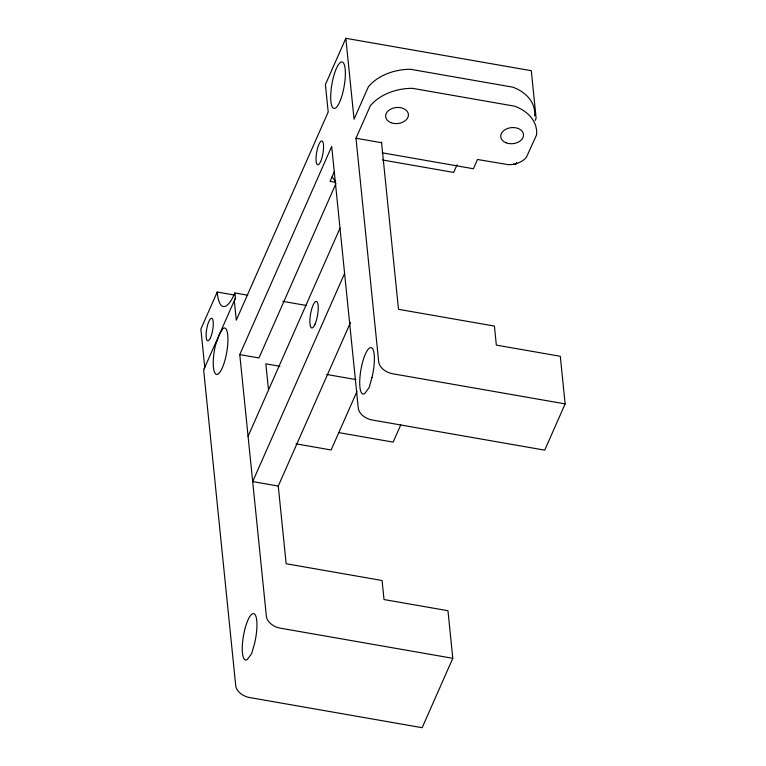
<?xml version="1.0" encoding="UTF-8"?>
<svg xmlns="http://www.w3.org/2000/svg" width="766" height="766" viewBox="0 0 766 766"><rect width="100%" height="100%" fill="white"/><g stroke="black" fill="none" stroke-linecap="round" stroke-linejoin="round"><path stroke-width="1.15" d="M247.686 295.216L234.894 292.985A46.008 12.151 -80.1 0 1 217.209 292.047L200.864 329.054L204.781 367.556A13.462 8.886 23.8 0 0 203.823 371.625L235.737 685.771A13.462 8.886 23.8 0 0 249.496 697.52L422.162 727.7L452.792 658.31L447.957 610.713L384.015 599.539L382.081 580.504L286.149 563.738L278.259 486.065L350.445 322.591M535.175 120.463L536.123 118.309L531.298 70.711L345.839 38.3L325.406 84.557L328.202 112.018L236.282 320.188L234.463 302.244A13.462 8.886 23.8 0 1 235.421 298.166L234.894 292.985M204.149 368.8L235.421 298.166M452.792 658.31L280.126 628.139A13.462 8.886 23.8 0 1 266.377 616.381L239.777 354.601L331.697 146.43L358.287 408.221A13.462 8.886 23.8 0 0 372.046 419.969L544.712 450.149L565.136 403.893L560.3 356.295L496.349 345.112L494.415 326.077L398.492 309.311L381.497 141.997M334.302 171.737L330.05 181.36L335.384 182.289M335.968 183.562L258.965 357.952L239.777 354.601M565.136 403.893L392.47 373.712A13.462 8.886 23.8 0 1 378.71 361.954L355.989 138.253L370.284 105.871A45.433 31.971 -5.8 0 1 412.472 88.329L514.8 106.215A45.433 31.961 -5.8 0 1 536.554 134.931L526.481 157.107A18.508 13.022 -5.8 0 1 508.298 164.671L477.496 159.491L473.407 168.74L382.167 152.798M248.079 436.285L339.999 228.211M344.595 273.433L252.684 481.594L278.259 486.065M356.985 391.436L331.132 449.977L296.04 443.849M457.053 164.814L453.683 172.427L382.33 159.96M400.81 424.776L393.15 442.116L338.505 432.57M516.648 162.411L515.7 164.566L513.373 164.163M355.989 138.253L381.573 142.725M282.778 301.344L306.256 305.452M217.209 292.047L234.645 295.092M279.887 366.282L265.84 363.831L268.493 389.865M326.68 374.459L355.922 379.572M332.08 176.994L335.719 181.561M345.839 38.3L354.055 119.218L368.35 86.836A45.433 31.971 -5.8 0 1 410.538 69.294L512.866 87.171A45.433 31.961 -5.8 0 1 534.62 115.896M215.466 345.275L215.189 346.481A23.555 6.214 -80.1 0 0 216.347 374.373A23.555 6.214 -80.1 0 0 227.081 350.072A23.555 6.214 -80.1 0 0 223.193 328.346L219.899 333.306L215.466 345.275M254.571 643.44L251.698 653.522L247.37 659.411A23.555 6.214 -80.1 0 1 243.061 638.356A23.555 6.214 -80.1 0 1 253.958 613.671A23.555 6.214 -80.1 0 1 254.733 642.731L254.571 643.44M372.017 377.456L369.145 387.539L364.817 393.427A23.555 6.214 -80.1 0 1 360.508 372.372A23.555 6.214 -80.1 0 1 371.405 347.687A23.555 6.214 -80.1 0 1 372.18 376.748L372.017 377.456M340.525 99.953A23.555 6.214 -80.1 0 0 342.785 62.305A23.555 6.214 -80.1 0 0 330.807 93.423A23.555 6.214 -80.1 0 0 340.525 99.953M320.657 161.473A12.112 3.198 -80.1 0 0 322.543 141.413A12.112 3.198 -80.1 0 0 316.176 155.833A12.112 3.198 -80.1 0 0 320.657 161.473M315.027 324.2A13.462 3.552 -80.1 0 0 317.114 301.909A13.462 3.552 -80.1 0 0 310.038 317.928A13.462 3.552 -80.1 0 0 315.027 324.2M505.962 142.754A11.442 8.053 -5.8 0 0 523.532 135.448A11.442 8.053 -5.8 0 0 506.9 128.736A11.442 8.053 -5.8 0 0 505.962 142.754M390.851 122.627A11.442 8.053 -5.8 0 0 408.422 115.331A11.442 8.053 -5.8 0 0 391.79 108.619A11.442 8.053 -5.8 0 0 390.851 122.627M210.535 337.615A11.442 3.026 -80.1 0 0 212.306 318.666A11.442 3.026 -80.1 0 0 206.284 332.281A11.442 3.026 -80.1 0 0 210.535 337.615"/></g></svg>
